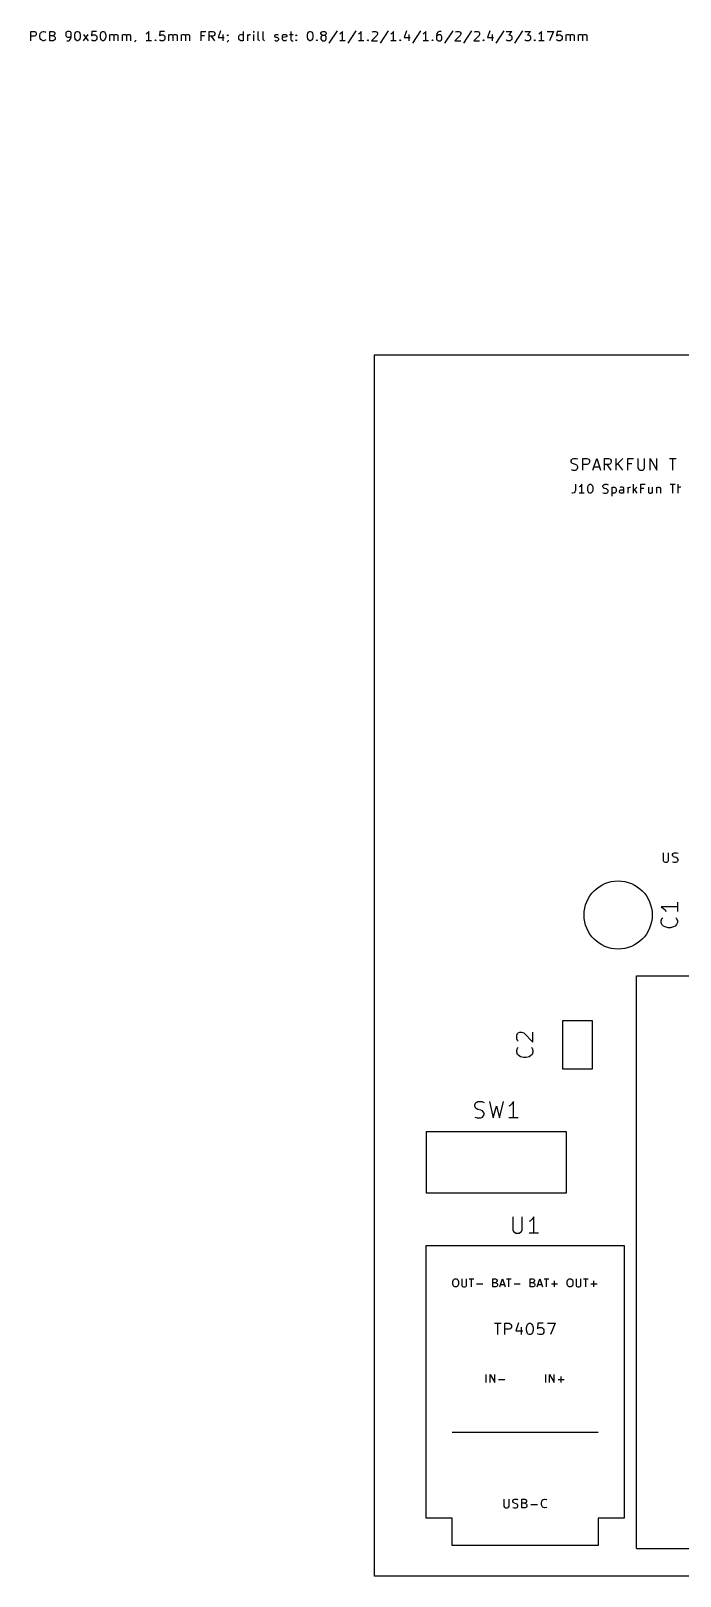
# Model space of a CAD drawing. Header units: millimetres. Extents: x 4 to 198, y -123 to 71.
# Drawn here: x 40.8 to 80.8, y -122.8 to -27.5 of the extents above; entities that cross this region are included whole.
import ezdxf

# ---------------------------------------------------------------- set-up
doc = ezdxf.new("R2010")
doc.units = ezdxf.units.MM
doc.layers.add('EDGE_CUTS', color=7, linetype='CONTINUOUS')
doc.layers.add('F_SILKSCREEN', color=7, linetype='CONTINUOUS')

msp = doc.modelspace()

# ---------------------------------------------------------------- linework, layer by layer
at = {"layer": 'EDGE_CUTS', "linetype": 'CONTINUOUS'}
for p, q in [((61.993244, -47.481603), (198.25, -47.481603)), ((61.993244, -122.75), (61.993244, -47.481603)), ((198.25, -122.75), (61.993244, -122.75))]:
    msp.add_line(p, q, dxfattribs=at)
at = {"layer": 'F_SILKSCREEN', "linetype": 'CONTINUOUS'}
for p, q in [((40.817042, -28.112079), (40.817042, -27.532079)), ((40.817042, -27.532079), (41.037994, -27.532079)), ((41.037994, -27.532079), (41.093232, -27.559698)), ((41.093232, -27.559698), (41.120851, -27.587317)), ((41.120851, -27.587317), (41.14847, -27.642555)), ((41.397042, -27.670174), (41.424661, -27.614936)), ((41.424661, -27.614936), (41.479899, -27.559698)), ((41.479899, -27.559698), (41.562756, -27.532079)), ((41.562756, -27.532079), (41.617994, -27.532079)), ((41.617994, -27.532079), (41.700851, -27.559698)), ((41.700851, -27.559698), (41.72847, -27.587317)), ((41.977042, -28.112079), (41.977042, -27.532079)), ((41.977042, -27.532079), (42.170375, -27.532079)), ((42.170375, -27.532079), (42.225613, -27.559698)), ((42.225613, -27.559698), (42.253232, -27.587317)), ((42.253232, -27.587317), (42.280851, -27.642555)), ((42.998947, -27.587317), (42.971328, -27.642555)), ((43.026566, -27.559698), (42.998947, -27.587317)), ((43.081804, -27.532079), (43.026566, -27.559698)), ((43.19228, -27.532079), (43.081804, -27.532079)), ((43.247518, -27.559698), (43.19228, -27.532079)), ((43.275137, -27.587317), (43.247518, -27.559698)), ((43.302756, -27.642555), (43.275137, -27.587317)), ((43.551328, -27.642555), (43.578947, -27.587317)), ((43.578947, -27.587317), (43.606566, -27.559698)), ((43.606566, -27.559698), (43.661804, -27.532079)), ((43.661804, -27.532079), (43.717042, -27.532079)), ((43.717042, -27.532079), (43.77228, -27.559698)), ((43.77228, -27.559698), (43.799899, -27.587317)), ((43.799899, -27.587317), (43.827518, -27.642555)), ((44.573233, -27.532079), (44.545614, -27.808269)), ((44.849423, -27.532079), (44.573233, -27.532079)), ((45.125614, -27.642555), (45.153233, -27.587317)), ((45.153233, -27.587317), (45.180852, -27.559698)), ((45.180852, -27.559698), (45.23609, -27.532079)), ((45.23609, -27.532079), (45.291328, -27.532079)), ((45.291328, -27.532079), (45.346566, -27.559698)), ((45.346566, -27.559698), (45.374185, -27.587317)), ((45.374185, -27.587317), (45.401804, -27.642555)), ((48.025613, -27.614936), (47.970375, -27.670174)), ((48.080851, -27.532079), (48.025613, -27.614936)), ((48.080851, -28.112079), (48.080851, -27.532079)), ((48.771327, -27.532079), (48.743708, -27.808269)), ((49.047517, -27.532079), (48.771327, -27.532079)), ((51.312279, -28.112079), (51.312279, -27.532079)), ((51.312279, -27.532079), (51.588469, -27.532079)), ((51.809422, -28.112079), (51.809422, -27.532079)), ((51.809422, -27.532079), (52.030374, -27.532079)), ((52.030374, -27.532079), (52.085612, -27.559698)), ((52.085612, -27.559698), (52.113231, -27.587317)), ((52.113231, -27.587317), (52.14085, -27.642555)), ((52.499898, -27.50446), (52.361803, -27.918745)), ((53.908469, -28.112079), (53.908469, -27.532079)), ((54.543708, -27.532079), (54.516089, -27.559698)), ((54.516089, -27.559698), (54.543708, -27.587317)), ((54.571327, -27.559698), (54.543708, -27.532079)), ((54.543708, -27.532079), (54.543708, -27.587317)), ((54.543708, -27.587317), (54.571327, -27.559698)), ((54.819898, -28.029221), (54.819898, -27.532079)), ((55.123708, -28.029221), (55.123708, -27.532079)), ((56.83609, -27.532079), (56.83609, -28.029221)), ((57.885614, -27.642555), (57.913233, -27.587317)), ((57.913233, -27.587317), (57.940852, -27.559698)), ((57.940852, -27.559698), (57.99609, -27.532079)), ((57.99609, -27.532079), (58.051328, -27.532079)), ((58.051328, -27.532079), (58.106566, -27.559698)), ((58.106566, -27.559698), (58.134185, -27.587317)), ((58.134185, -27.587317), (58.161804, -27.642555)), ((58.686566, -27.642555), (58.714185, -27.587317)), ((58.714185, -27.587317), (58.741804, -27.559698)), ((58.741804, -27.559698), (58.797042, -27.532079)), ((58.797042, -27.532079), (58.907518, -27.532079)), ((58.907518, -27.532079), (58.962756, -27.559698)), ((58.962756, -27.559698), (58.990375, -27.587317)), ((58.990375, -27.587317), (59.017994, -27.642555)), ((59.680851, -27.50446), (59.183709, -28.250174)), ((59.957042, -27.614936), (59.901804, -27.670174)), ((60.01228, -27.532079), (59.957042, -27.614936)), ((60.01228, -28.112079), (60.01228, -27.532079)), ((60.840851, -27.50446), (60.343709, -28.250174)), ((61.117042, -27.614936), (61.061804, -27.670174)), ((61.17228, -27.532079), (61.117042, -27.614936)), ((61.17228, -28.112079), (61.17228, -27.532079)), ((61.835137, -27.587317), (61.862756, -27.559698)), ((61.862756, -27.559698), (61.917994, -27.532079)), ((61.917994, -27.532079), (62.056089, -27.532079)), ((62.056089, -27.532079), (62.111327, -27.559698)), ((62.111327, -27.559698), (62.138946, -27.587317)), ((62.138946, -27.587317), (62.166565, -27.642555)), ((62.829422, -27.50446), (62.33228, -28.250174)), ((63.105613, -27.614936), (63.050375, -27.670174)), ((63.160851, -27.532079), (63.105613, -27.614936)), ((63.160851, -28.112079), (63.160851, -27.532079)), ((63.961803, -27.50446), (63.823708, -27.918745)), ((64.817993, -27.50446), (64.320851, -28.250174)), ((65.094184, -27.614936), (65.038946, -27.670174)), ((65.149422, -27.532079), (65.094184, -27.614936)), ((65.149422, -28.112079), (65.149422, -27.532079)), ((65.895136, -27.587317), (65.839898, -27.670174)), ((65.922755, -27.559698), (65.895136, -27.587317)), ((65.977993, -27.532079), (65.922755, -27.559698)), ((66.088469, -27.532079), (65.977993, -27.532079)), ((66.806564, -27.50446), (66.309422, -28.250174)), ((66.972279, -27.587317), (66.999898, -27.559698)), ((66.999898, -27.559698), (67.055136, -27.532079)), ((67.055136, -27.532079), (67.193231, -27.532079)), ((67.193231, -27.532079), (67.248469, -27.559698)), ((67.248469, -27.559698), (67.276088, -27.587317)), ((67.276088, -27.587317), (67.303707, -27.642555)), ((67.966564, -27.50446), (67.469422, -28.250174)), ((68.132279, -27.587317), (68.159898, -27.559698)), ((68.159898, -27.559698), (68.215136, -27.532079)), ((68.215136, -27.532079), (68.353231, -27.532079)), ((68.353231, -27.532079), (68.408469, -27.559698)), ((68.408469, -27.559698), (68.436088, -27.587317)), ((68.436088, -27.587317), (68.463707, -27.642555)), ((69.098945, -27.50446), (68.96085, -27.918745)), ((69.955135, -27.50446), (69.457993, -28.250174)), ((70.093231, -27.532079), (70.452278, -27.532079)), ((70.452278, -27.532079), (70.258945, -27.753031)), ((71.115135, -27.50446), (70.617993, -28.250174)), ((71.253231, -27.532079), (71.612278, -27.532079)), ((71.612278, -27.532079), (71.418945, -27.753031)), ((72.219897, -27.614936), (72.164659, -27.670174)), ((72.275135, -27.532079), (72.219897, -27.614936)), ((72.275135, -28.112079), (72.275135, -27.532079)), ((72.634183, -27.532079), (73.020849, -27.532079)), ((73.020849, -27.532079), (72.772278, -28.112079)), ((73.241802, -27.532079), (73.214183, -27.808269)), ((73.517992, -27.532079), (73.241802, -27.532079)), ((41.037994, -27.835888), (40.817042, -27.835888)), ((41.093232, -27.808269), (41.037994, -27.835888)), ((41.120851, -27.78065), (41.093232, -27.808269)), ((41.14847, -27.725412), (41.120851, -27.78065)), ((41.14847, -27.642555), (41.14847, -27.725412)), ((41.369423, -27.78065), (41.397042, -27.670174)), ((41.369423, -27.863507), (41.369423, -27.78065)), ((41.397042, -27.973983), (41.369423, -27.863507)), ((41.424661, -28.029221), (41.397042, -27.973983)), ((41.479899, -28.08446), (41.424661, -28.029221)), ((41.562756, -28.112079), (41.479899, -28.08446)), ((41.617994, -28.112079), (41.562756, -28.112079)), ((41.700851, -28.08446), (41.617994, -28.112079)), ((41.72847, -28.05684), (41.700851, -28.08446)), ((42.170375, -27.808269), (41.977042, -27.808269)), ((42.197994, -28.112079), (41.977042, -28.112079)), ((42.225613, -27.78065), (42.170375, -27.808269)), ((42.170375, -27.808269), (42.253232, -27.835888)), ((42.253232, -28.08446), (42.197994, -28.112079)), ((42.253232, -27.753031), (42.225613, -27.78065)), ((42.280851, -27.697793), (42.253232, -27.753031)), ((42.253232, -27.835888), (42.280851, -27.863507)), ((42.280851, -28.05684), (42.253232, -28.08446)), ((42.280851, -27.642555), (42.280851, -27.697793)), ((42.280851, -27.863507), (42.30847, -27.918745)), ((42.30847, -28.001602), (42.280851, -28.05684)), ((42.30847, -27.918745), (42.30847, -28.001602)), ((42.971328, -27.642555), (42.971328, -27.78065)), ((42.971328, -27.78065), (42.998947, -27.835888)), ((42.998947, -27.835888), (43.026566, -27.863507)), ((43.026566, -27.863507), (43.081804, -27.891126)), ((43.026566, -28.112079), (43.137042, -28.112079)), ((43.081804, -27.891126), (43.19228, -27.891126)), ((43.137042, -28.112079), (43.19228, -28.08446)), ((43.19228, -27.891126), (43.247518, -27.863507)), ((43.19228, -28.08446), (43.219899, -28.05684)), ((43.219899, -28.05684), (43.275137, -27.973983)), ((43.247518, -27.863507), (43.275137, -27.835888)), ((43.275137, -27.835888), (43.302756, -27.78065)), ((43.275137, -27.973983), (43.302756, -27.863507)), ((43.302756, -27.863507), (43.302756, -27.642555)), ((43.523709, -27.753031), (43.551328, -27.642555)), ((43.523709, -27.891126), (43.523709, -27.753031)), ((43.551328, -28.001602), (43.523709, -27.891126)), ((43.578947, -28.05684), (43.551328, -28.001602)), ((43.606566, -28.08446), (43.578947, -28.05684)), ((43.661804, -28.112079), (43.606566, -28.08446)), ((43.717042, -28.112079), (43.661804, -28.112079)), ((43.77228, -28.08446), (43.717042, -28.112079)), ((43.799899, -28.05684), (43.77228, -28.08446)), ((43.827518, -28.001602), (43.799899, -28.05684)), ((43.827518, -27.642555), (43.855137, -27.753031)), ((43.855137, -27.891126), (43.827518, -28.001602)), ((43.855137, -27.753031), (43.855137, -27.891126)), ((44.048471, -28.112079), (44.35228, -27.725412)), ((44.048471, -27.725412), (44.35228, -28.112079)), ((44.545614, -27.808269), (44.573233, -27.78065)), ((44.573233, -28.08446), (44.545614, -28.05684)), ((44.573233, -27.78065), (44.628471, -27.753031)), ((44.628471, -28.112079), (44.573233, -28.08446)), ((44.628471, -27.753031), (44.766566, -27.753031)), ((44.766566, -28.112079), (44.628471, -28.112079)), ((44.766566, -27.753031), (44.821804, -27.78065)), ((44.821804, -28.08446), (44.766566, -28.112079)), ((44.821804, -27.78065), (44.849423, -27.808269)), ((44.849423, -28.05684), (44.821804, -28.08446)), ((44.849423, -27.808269), (44.877042, -27.863507)), ((44.877042, -28.001602), (44.849423, -28.05684)), ((44.877042, -27.863507), (44.877042, -28.001602)), ((45.097995, -27.753031), (45.125614, -27.642555)), ((45.097995, -27.891126), (45.097995, -27.753031)), ((45.125614, -28.001602), (45.097995, -27.891126)), ((45.153233, -28.05684), (45.125614, -28.001602)), ((45.180852, -28.08446), (45.153233, -28.05684)), ((45.23609, -28.112079), (45.180852, -28.08446)), ((45.291328, -28.112079), (45.23609, -28.112079)), ((45.346566, -28.08446), (45.291328, -28.112079)), ((45.374185, -28.05684), (45.346566, -28.08446)), ((45.401804, -28.001602), (45.374185, -28.05684)), ((45.401804, -27.642555), (45.429423, -27.753031)), ((45.429423, -27.891126), (45.401804, -28.001602)), ((45.429423, -27.753031), (45.429423, -27.891126)), ((45.677995, -28.112079), (45.677995, -27.725412)), ((45.677995, -27.78065), (45.705614, -27.753031)), ((45.705614, -27.753031), (45.760852, -27.725412)), ((45.760852, -27.725412), (45.843709, -27.725412)), ((45.843709, -27.725412), (45.898947, -27.753031)), ((45.898947, -27.753031), (45.926566, -27.808269)), ((45.926566, -27.808269), (45.954185, -27.753031)), ((45.926566, -27.808269), (45.926566, -28.112079)), ((45.954185, -27.753031), (46.009423, -27.725412)), ((46.009423, -27.725412), (46.09228, -27.725412)), ((46.09228, -27.725412), (46.147519, -27.753031)), ((46.147519, -27.753031), (46.175138, -27.808269)), ((46.175138, -27.808269), (46.175138, -28.112079)), ((46.451328, -28.112079), (46.451328, -27.725412)), ((46.451328, -27.78065), (46.478947, -27.753031)), ((46.478947, -27.753031), (46.534185, -27.725412)), ((46.534185, -27.725412), (46.617042, -27.725412)), ((46.617042, -27.725412), (46.67228, -27.753031)), ((46.67228, -27.753031), (46.699899, -27.808269)), ((46.699899, -27.808269), (46.727518, -27.753031)), ((46.699899, -27.808269), (46.699899, -28.112079)), ((46.727518, -27.753031), (46.782756, -27.725412)), ((46.782756, -27.725412), (46.865613, -27.725412)), ((46.865613, -27.725412), (46.920852, -27.753031)), ((46.920852, -27.753031), (46.948471, -27.808269)), ((46.948471, -27.808269), (46.948471, -28.112079)), ((47.224661, -28.167317), (47.197042, -28.194936)), ((47.25228, -28.112079), (47.224661, -28.167317)), ((47.25228, -28.08446), (47.25228, -28.112079)), ((47.970375, -27.670174), (47.915137, -27.697793)), ((48.246565, -28.112079), (47.915137, -28.112079)), ((48.467518, -28.08446), (48.495137, -28.05684)), ((48.495137, -28.112079), (48.467518, -28.08446)), ((48.495137, -28.05684), (48.522756, -28.08446)), ((48.495137, -28.05684), (48.495137, -28.112079)), ((48.522756, -28.08446), (48.495137, -28.112079)), ((48.743708, -27.808269), (48.771327, -27.78065)), ((48.771327, -28.08446), (48.743708, -28.05684)), ((48.771327, -27.78065), (48.826565, -27.753031)), ((48.826565, -28.112079), (48.771327, -28.08446)), ((48.826565, -27.753031), (48.96466, -27.753031)), ((48.96466, -28.112079), (48.826565, -28.112079)), ((48.96466, -27.753031), (49.019898, -27.78065)), ((49.019898, -28.08446), (48.96466, -28.112079)), ((49.019898, -27.78065), (49.047517, -27.808269)), ((49.047517, -28.05684), (49.019898, -28.08446)), ((49.047517, -27.808269), (49.075136, -27.863507)), ((49.075136, -28.001602), (49.047517, -28.05684)), ((49.075136, -27.863507), (49.075136, -28.001602)), ((49.323708, -28.112079), (49.323708, -27.725412)), ((49.323708, -27.78065), (49.351327, -27.753031)), ((49.351327, -27.753031), (49.406565, -27.725412)), ((49.406565, -27.725412), (49.489422, -27.725412)), ((49.489422, -27.725412), (49.54466, -27.753031)), ((49.54466, -27.753031), (49.572279, -27.808269)), ((49.572279, -27.808269), (49.599898, -27.753031)), ((49.572279, -27.808269), (49.572279, -28.112079)), ((49.599898, -27.753031), (49.655136, -27.725412)), ((49.655136, -27.725412), (49.737993, -27.725412)), ((49.737993, -27.725412), (49.793232, -27.753031)), ((49.793232, -27.753031), (49.820851, -27.808269)), ((49.820851, -27.808269), (49.820851, -28.112079)), ((50.097041, -28.112079), (50.097041, -27.725412)), ((50.097041, -27.78065), (50.12466, -27.753031)), ((50.12466, -27.753031), (50.179898, -27.725412)), ((50.179898, -27.725412), (50.262755, -27.725412)), ((50.262755, -27.725412), (50.317993, -27.753031)), ((50.317993, -27.753031), (50.345612, -27.808269)), ((50.345612, -27.808269), (50.373231, -27.753031)), ((50.345612, -27.808269), (50.345612, -28.112079)), ((50.373231, -27.753031), (50.428469, -27.725412)), ((50.428469, -27.725412), (50.511326, -27.725412)), ((50.511326, -27.725412), (50.566565, -27.753031)), ((50.566565, -27.753031), (50.594184, -27.808269)), ((50.594184, -27.808269), (50.594184, -28.112079)), ((51.505612, -27.808269), (51.312279, -27.808269)), ((52.030374, -27.835888), (51.809422, -27.835888)), ((52.14085, -28.112079), (51.947517, -27.835888)), ((52.085612, -27.808269), (52.030374, -27.835888)), ((52.113231, -27.78065), (52.085612, -27.808269)), ((52.14085, -27.725412), (52.113231, -27.78065)), ((52.14085, -27.642555), (52.14085, -27.725412)), ((52.361803, -27.918745), (52.72085, -27.918745)), ((52.637993, -27.725412), (52.637993, -28.112079)), ((52.914184, -27.78065), (52.941803, -27.753031)), ((52.941803, -27.808269), (52.914184, -27.78065)), ((52.941803, -28.167317), (52.914184, -28.194936)), ((52.941803, -27.753031), (52.969422, -27.78065)), ((52.941803, -27.753031), (52.941803, -27.808269)), ((52.969422, -27.78065), (52.941803, -27.808269)), ((52.969422, -28.112079), (52.941803, -28.167317)), ((52.969422, -28.08446), (52.969422, -28.112079)), ((53.632279, -27.835888), (53.659898, -27.78065)), ((53.632279, -28.001602), (53.632279, -27.835888)), ((53.659898, -28.05684), (53.632279, -28.001602)), ((53.659898, -27.78065), (53.687517, -27.753031)), ((53.687517, -28.08446), (53.659898, -28.05684)), ((53.687517, -27.753031), (53.742755, -27.725412)), ((53.742755, -28.112079), (53.687517, -28.08446)), ((53.742755, -27.725412), (53.853231, -27.725412)), ((53.853231, -28.112079), (53.742755, -28.112079)), ((53.853231, -27.725412), (53.908469, -27.753031)), ((53.908469, -28.08446), (53.853231, -28.112079)), ((54.18466, -28.112079), (54.18466, -27.725412)), ((54.18466, -27.835888), (54.212279, -27.78065)), ((54.212279, -27.78065), (54.239898, -27.753031)), ((54.239898, -27.753031), (54.295136, -27.725412)), ((54.295136, -27.725412), (54.350374, -27.725412)), ((54.543708, -28.112079), (54.543708, -27.725412)), ((54.847517, -28.08446), (54.819898, -28.029221)), ((54.902755, -28.112079), (54.847517, -28.08446)), ((55.151327, -28.08446), (55.123708, -28.029221)), ((55.206565, -28.112079), (55.151327, -28.08446)), ((55.841804, -27.808269), (55.869423, -27.753031)), ((55.841804, -27.835888), (55.841804, -27.808269)), ((55.869423, -27.891126), (55.841804, -27.835888)), ((55.841804, -28.08446), (55.897042, -28.112079)), ((55.869423, -27.753031), (55.924661, -27.725412)), ((55.924661, -27.918745), (55.869423, -27.891126)), ((55.897042, -28.112079), (56.007518, -28.112079)), ((55.924661, -27.725412), (56.007518, -27.725412)), ((56.007518, -27.918745), (55.924661, -27.918745)), ((56.007518, -27.725412), (56.062756, -27.753031)), ((56.062756, -27.946364), (56.007518, -27.918745)), ((56.007518, -28.112079), (56.062756, -28.08446)), ((56.090375, -28.001602), (56.062756, -27.946364)), ((56.062756, -28.08446), (56.090375, -28.029221)), ((56.090375, -28.029221), (56.090375, -28.001602)), ((56.311328, -27.808269), (56.338947, -27.753031)), ((56.311328, -28.029221), (56.311328, -27.808269)), ((56.587518, -27.863507), (56.311328, -27.918745)), ((56.338947, -28.08446), (56.311328, -28.029221)), ((56.338947, -27.753031), (56.394185, -27.725412)), ((56.394185, -28.112079), (56.338947, -28.08446)), ((56.394185, -27.725412), (56.504661, -27.725412)), ((56.504661, -28.112079), (56.394185, -28.112079)), ((56.504661, -27.725412), (56.559899, -27.753031)), ((56.559899, -28.08446), (56.504661, -28.112079)), ((56.559899, -27.753031), (56.587518, -27.808269)), ((56.587518, -27.808269), (56.587518, -27.863507)), ((56.753233, -27.725412), (56.974185, -27.725412)), ((56.83609, -28.029221), (56.863709, -28.08446)), ((56.863709, -28.08446), (56.918947, -28.112079)), ((56.918947, -28.112079), (56.974185, -28.112079)), ((57.1399, -27.78065), (57.167519, -27.753031)), ((57.167519, -27.808269), (57.1399, -27.78065)), ((57.1399, -28.08446), (57.167519, -28.05684)), ((57.167519, -28.112079), (57.1399, -28.08446)), ((57.167519, -27.753031), (57.195138, -27.78065)), ((57.167519, -27.753031), (57.167519, -27.808269)), ((57.195138, -27.78065), (57.167519, -27.808269)), ((57.167519, -28.05684), (57.195138, -28.08446)), ((57.167519, -28.05684), (57.167519, -28.112079)), ((57.195138, -28.08446), (57.167519, -28.112079)), ((57.857995, -27.753031), (57.885614, -27.642555)), ((57.857995, -27.891126), (57.857995, -27.753031)), ((57.885614, -28.001602), (57.857995, -27.891126)), ((57.913233, -28.05684), (57.885614, -28.001602)), ((57.940852, -28.08446), (57.913233, -28.05684)), ((57.99609, -28.112079), (57.940852, -28.08446)), ((58.051328, -28.112079), (57.99609, -28.112079)), ((58.106566, -28.08446), (58.051328, -28.112079)), ((58.134185, -28.05684), (58.106566, -28.08446)), ((58.161804, -28.001602), (58.134185, -28.05684)), ((58.161804, -27.642555), (58.189423, -27.753031)), ((58.189423, -27.891126), (58.161804, -28.001602)), ((58.189423, -27.753031), (58.189423, -27.891126)), ((58.410376, -28.08446), (58.437995, -28.05684)), ((58.437995, -28.112079), (58.410376, -28.08446)), ((58.437995, -28.05684), (58.465614, -28.08446)), ((58.437995, -28.05684), (58.437995, -28.112079)), ((58.465614, -28.08446), (58.437995, -28.112079)), ((58.686566, -27.670174), (58.686566, -27.642555)), ((58.714185, -27.725412), (58.686566, -27.670174)), ((58.714185, -27.835888), (58.686566, -27.891126)), ((58.686566, -27.891126), (58.686566, -28.001602)), ((58.686566, -28.001602), (58.714185, -28.05684)), ((58.741804, -27.753031), (58.714185, -27.725412)), ((58.741804, -27.808269), (58.714185, -27.835888)), ((58.714185, -28.05684), (58.741804, -28.08446)), ((58.797042, -27.78065), (58.741804, -27.753031)), ((58.797042, -27.78065), (58.741804, -27.808269)), ((58.741804, -28.08446), (58.797042, -28.112079)), ((58.907518, -27.78065), (58.797042, -27.78065)), ((58.797042, -28.112079), (58.907518, -28.112079)), ((58.962756, -27.753031), (58.907518, -27.78065)), ((58.962756, -27.808269), (58.907518, -27.78065)), ((58.907518, -28.112079), (58.962756, -28.08446)), ((58.990375, -27.725412), (58.962756, -27.753031)), ((58.990375, -27.835888), (58.962756, -27.808269)), ((58.962756, -28.08446), (58.990375, -28.05684)), ((59.017994, -27.670174), (58.990375, -27.725412)), ((59.017994, -27.891126), (58.990375, -27.835888)), ((58.990375, -28.05684), (59.017994, -28.001602)), ((59.017994, -27.642555), (59.017994, -27.670174)), ((59.017994, -28.001602), (59.017994, -27.891126)), ((59.901804, -27.670174), (59.846566, -27.697793)), ((60.177994, -28.112079), (59.846566, -28.112079)), ((61.061804, -27.670174), (61.006566, -27.697793)), ((61.337994, -28.112079), (61.006566, -28.112079)), ((61.558947, -28.08446), (61.586566, -28.05684)), ((61.586566, -28.112079), (61.558947, -28.08446)), ((61.586566, -28.05684), (61.614185, -28.08446)), ((61.586566, -28.05684), (61.586566, -28.112079)), ((61.614185, -28.08446), (61.586566, -28.112079)), ((62.138946, -27.78065), (61.807518, -28.112079)), ((61.807518, -28.112079), (62.166565, -28.112079)), ((62.166565, -27.697793), (62.138946, -27.78065)), ((62.166565, -27.642555), (62.166565, -27.697793)), ((63.050375, -27.670174), (62.995137, -27.697793)), ((63.326565, -28.112079), (62.995137, -28.112079)), ((63.547518, -28.08446), (63.575137, -28.05684)), ((63.575137, -28.112079), (63.547518, -28.08446)), ((63.575137, -28.05684), (63.602756, -28.08446)), ((63.575137, -28.05684), (63.575137, -28.112079)), ((63.602756, -28.08446), (63.575137, -28.112079)), ((63.823708, -27.918745), (64.182755, -27.918745)), ((64.099898, -27.725412), (64.099898, -28.112079)), ((65.038946, -27.670174), (64.983708, -27.697793)), ((65.315136, -28.112079), (64.983708, -28.112079)), ((65.536089, -28.08446), (65.563708, -28.05684)), ((65.563708, -28.112079), (65.536089, -28.08446)), ((65.563708, -28.05684), (65.591327, -28.08446)), ((65.563708, -28.05684), (65.563708, -28.112079)), ((65.591327, -28.08446), (65.563708, -28.112079)), ((65.839898, -27.670174), (65.812279, -27.78065)), ((65.812279, -27.78065), (65.812279, -28.001602)), ((65.839898, -27.808269), (65.812279, -27.863507)), ((65.812279, -28.001602), (65.839898, -28.05684)), ((65.867517, -27.78065), (65.839898, -27.808269)), ((65.839898, -28.05684), (65.867517, -28.08446)), ((65.922755, -27.753031), (65.867517, -27.78065)), ((65.867517, -28.08446), (65.922755, -28.112079)), ((66.033231, -27.753031), (65.922755, -27.753031)), ((65.922755, -28.112079), (66.033231, -28.112079)), ((66.088469, -27.78065), (66.033231, -27.753031)), ((66.033231, -28.112079), (66.088469, -28.08446)), ((66.116088, -27.808269), (66.088469, -27.78065)), ((66.088469, -28.08446), (66.116088, -28.05684)), ((66.143707, -27.863507), (66.116088, -27.808269)), ((66.116088, -28.05684), (66.143707, -28.001602)), ((66.143707, -28.001602), (66.143707, -27.863507)), ((67.276088, -27.78065), (66.94466, -28.112079)), ((66.94466, -28.112079), (67.303707, -28.112079)), ((67.303707, -27.697793), (67.276088, -27.78065)), ((67.303707, -27.642555), (67.303707, -27.697793)), ((68.436088, -27.78065), (68.10466, -28.112079)), ((68.10466, -28.112079), (68.463707, -28.112079)), ((68.463707, -27.697793), (68.436088, -27.78065)), ((68.463707, -27.642555), (68.463707, -27.697793)), ((68.68466, -28.08446), (68.712279, -28.05684)), ((68.712279, -28.112079), (68.68466, -28.08446)), ((68.712279, -28.05684), (68.739898, -28.08446)), ((68.712279, -28.05684), (68.712279, -28.112079)), ((68.739898, -28.08446), (68.712279, -28.112079)), ((68.96085, -27.918745), (69.319897, -27.918745)), ((69.23704, -27.725412), (69.23704, -28.112079)), ((70.12085, -28.08446), (70.093231, -28.05684)), ((70.176088, -28.112079), (70.12085, -28.08446)), ((70.341802, -28.112079), (70.176088, -28.112079)), ((70.258945, -27.753031), (70.341802, -27.753031)), ((70.341802, -27.753031), (70.39704, -27.78065)), ((70.39704, -28.08446), (70.341802, -28.112079)), ((70.39704, -27.78065), (70.424659, -27.808269)), ((70.424659, -28.05684), (70.39704, -28.08446)), ((70.424659, -27.808269), (70.452278, -27.863507)), ((70.452278, -28.001602), (70.424659, -28.05684)), ((70.452278, -27.863507), (70.452278, -28.001602)), ((71.28085, -28.08446), (71.253231, -28.05684)), ((71.336088, -28.112079), (71.28085, -28.08446)), ((71.501802, -28.112079), (71.336088, -28.112079)), ((71.418945, -27.753031), (71.501802, -27.753031)), ((71.501802, -27.753031), (71.55704, -27.78065)), ((71.55704, -28.08446), (71.501802, -28.112079)), ((71.55704, -27.78065), (71.584659, -27.808269)), ((71.584659, -28.05684), (71.55704, -28.08446)), ((71.584659, -27.808269), (71.612278, -27.863507)), ((71.612278, -28.001602), (71.584659, -28.05684)), ((71.612278, -27.863507), (71.612278, -28.001602)), ((71.833231, -28.08446), (71.86085, -28.05684)), ((71.86085, -28.112079), (71.833231, -28.08446)), ((71.86085, -28.05684), (71.888469, -28.08446)), ((71.86085, -28.05684), (71.86085, -28.112079)), ((71.888469, -28.08446), (71.86085, -28.112079)), ((72.164659, -27.670174), (72.109421, -27.697793)), ((72.440849, -28.112079), (72.109421, -28.112079)), ((73.214183, -27.808269), (73.241802, -27.78065)), ((73.241802, -28.08446), (73.214183, -28.05684)), ((73.241802, -27.78065), (73.29704, -27.753031)), ((73.29704, -28.112079), (73.241802, -28.08446)), ((73.29704, -27.753031), (73.435135, -27.753031)), ((73.435135, -28.112079), (73.29704, -28.112079)), ((73.435135, -27.753031), (73.490373, -27.78065)), ((73.490373, -28.08446), (73.435135, -28.112079)), ((73.490373, -27.78065), (73.517992, -27.808269)), ((73.517992, -28.05684), (73.490373, -28.08446)), ((73.517992, -27.808269), (73.545611, -27.863507)), ((73.545611, -28.001602), (73.517992, -28.05684)), ((73.545611, -27.863507), (73.545611, -28.001602)), ((73.794183, -28.112079), (73.794183, -27.725412)), ((73.794183, -27.78065), (73.821802, -27.753031)), ((73.821802, -27.753031), (73.87704, -27.725412)), ((73.87704, -27.725412), (73.959897, -27.725412)), ((73.959897, -27.725412), (74.015135, -27.753031)), ((74.015135, -27.753031), (74.042754, -27.808269)), ((74.042754, -27.808269), (74.070373, -27.753031)), ((74.042754, -27.808269), (74.042754, -28.112079)), ((74.070373, -27.753031), (74.125611, -27.725412)), ((74.125611, -27.725412), (74.208468, -27.725412)), ((74.208468, -27.725412), (74.263707, -27.753031)), ((74.263707, -27.753031), (74.291326, -27.808269)), ((74.291326, -27.808269), (74.291326, -28.112079)), ((74.567516, -28.112079), (74.567516, -27.725412)), ((74.567516, -27.78065), (74.595135, -27.753031)), ((74.595135, -27.753031), (74.650373, -27.725412)), ((74.650373, -27.725412), (74.73323, -27.725412)), ((74.73323, -27.725412), (74.788468, -27.753031)), ((74.788468, -27.753031), (74.816087, -27.808269)), ((74.816087, -27.808269), (74.843706, -27.753031)), ((74.816087, -27.808269), (74.816087, -28.112079)), ((74.843706, -27.753031), (74.898944, -27.725412)), ((74.898944, -27.725412), (74.981801, -27.725412)), ((74.981801, -27.725412), (75.03704, -27.753031)), ((75.03704, -27.753031), (75.064659, -27.808269)), ((75.064659, -27.808269), (75.064659, -28.112079)), ((74.107143, -53.993988), (74.141429, -53.925417)), ((74.107143, -54.06256), (74.107143, -53.993988)), ((74.141429, -54.131131), (74.107143, -54.06256)), ((74.141429, -53.925417), (74.175715, -53.891131)), ((74.175715, -54.165417), (74.141429, -54.131131)), ((74.175715, -53.891131), (74.244286, -53.856845)), ((74.244286, -54.199702), (74.175715, -54.165417)), ((74.244286, -53.856845), (74.415715, -53.856845)), ((74.381429, -54.233988), (74.244286, -54.199702)), ((74.450001, -54.268274), (74.381429, -54.233988)), ((74.415715, -53.856845), (74.518572, -53.891131)), ((74.484286, -54.30256), (74.450001, -54.268274)), ((74.827143, -54.576845), (74.827143, -53.856845)), ((74.827143, -53.856845), (75.101429, -53.856845)), ((75.101429, -54.233988), (74.827143, -54.233988)), ((75.101429, -53.856845), (75.17, -53.891131)), ((75.17, -54.199702), (75.101429, -54.233988)), ((75.17, -53.891131), (75.204286, -53.925417)), ((75.204286, -54.165417), (75.17, -54.199702)), ((75.204286, -53.925417), (75.238572, -53.993988)), ((75.238572, -54.096845), (75.204286, -54.165417)), ((75.238572, -53.993988), (75.238572, -54.096845)), ((75.444286, -54.576845), (75.684286, -53.856845)), ((75.684286, -53.856845), (75.924286, -54.576845)), ((76.164286, -54.576845), (76.164286, -53.856845)), ((76.164286, -53.856845), (76.438572, -53.856845)), ((76.438572, -54.233988), (76.164286, -54.233988)), ((76.575715, -54.576845), (76.335715, -54.233988)), ((76.438572, -53.856845), (76.507143, -53.891131)), ((76.507143, -54.199702), (76.438572, -54.233988)), ((76.507143, -53.891131), (76.541429, -53.925417)), ((76.541429, -54.165417), (76.507143, -54.199702)), ((76.541429, -53.925417), (76.575715, -53.993988)), ((76.575715, -54.096845), (76.541429, -54.165417)), ((76.575715, -53.993988), (76.575715, -54.096845)), ((76.884286, -54.576845), (76.884286, -53.856845)), ((77.295715, -53.856845), (76.884286, -54.268274)), ((77.295715, -54.576845), (76.987143, -54.165417)), ((77.604286, -54.576845), (77.604286, -53.856845)), ((77.604286, -53.856845), (77.947143, -53.856845)), ((77.844286, -54.199702), (77.604286, -54.199702)), ((78.221429, -53.856845), (78.221429, -54.439702)), ((78.632858, -54.439702), (78.632858, -53.856845)), ((78.975715, -54.576845), (78.975715, -53.856845)), ((78.975715, -53.856845), (79.387144, -54.576845)), ((79.387144, -54.576845), (79.387144, -53.856845)), ((80.175715, -53.856845), (80.587144, -53.856845)), ((80.381429, -54.576845), (80.381429, -53.856845)), ((74.107143, -54.54256), (74.210001, -54.576845)), ((74.210001, -54.576845), (74.381429, -54.576845)), ((74.381429, -54.576845), (74.450001, -54.54256)), ((74.450001, -54.54256), (74.484286, -54.508274)), ((74.518572, -54.371131), (74.484286, -54.30256)), ((74.484286, -54.508274), (74.518572, -54.439702)), ((74.518572, -54.439702), (74.518572, -54.371131)), ((75.512857, -54.371131), (75.855715, -54.371131)), ((78.221429, -54.439702), (78.255715, -54.508274)), ((78.255715, -54.508274), (78.290001, -54.54256)), ((78.290001, -54.54256), (78.358572, -54.576845)), ((78.358572, -54.576845), (78.495715, -54.576845)), ((78.495715, -54.576845), (78.564286, -54.54256)), ((78.564286, -54.54256), (78.598572, -54.508274)), ((78.598572, -54.508274), (78.632858, -54.439702)), ((74.209899, -55.9982), (74.157518, -55.9982)), ((74.28847, -55.97201), (74.209899, -55.9982)), ((74.340851, -55.919629), (74.28847, -55.97201)), ((74.367042, -55.841057), (74.340851, -55.919629)), ((74.367042, -55.4482), (74.367042, -55.841057)), ((74.655137, -55.579152), (74.602756, -55.605343)), ((74.917042, -55.9982), (74.602756, -55.9982)), ((74.707518, -55.526771), (74.655137, -55.579152)), ((74.759899, -55.4482), (74.707518, -55.526771)), ((74.759899, -55.9982), (74.759899, -55.4482)), ((75.126566, -55.657724), (75.152757, -55.552962)), ((75.126566, -55.788676), (75.126566, -55.657724)), ((75.152757, -55.893438), (75.126566, -55.788676)), ((75.152757, -55.552962), (75.178947, -55.500581)), ((75.178947, -55.945819), (75.152757, -55.893438)), ((75.178947, -55.500581), (75.205138, -55.47439)), ((75.205138, -55.97201), (75.178947, -55.945819)), ((75.205138, -55.47439), (75.257519, -55.4482)), ((75.257519, -55.9982), (75.205138, -55.97201)), ((75.257519, -55.4482), (75.3099, -55.4482)), ((75.3099, -55.9982), (75.257519, -55.9982)), ((75.3099, -55.4482), (75.362281, -55.47439)), ((75.362281, -55.97201), (75.3099, -55.9982)), ((75.362281, -55.47439), (75.388471, -55.500581)), ((75.388471, -55.945819), (75.362281, -55.97201)), ((75.388471, -55.500581), (75.414662, -55.552962)), ((75.414662, -55.893438), (75.388471, -55.945819)), ((75.414662, -55.552962), (75.440852, -55.657724)), ((75.440852, -55.788676), (75.414662, -55.893438)), ((75.440852, -55.657724), (75.440852, -55.788676)), ((76.069424, -55.552962), (76.095615, -55.500581)), ((76.069424, -55.605343), (76.069424, -55.552962)), ((76.095615, -55.657724), (76.069424, -55.605343)), ((76.069424, -55.97201), (76.147996, -55.9982)), ((76.095615, -55.500581), (76.121805, -55.47439)), ((76.121805, -55.683914), (76.095615, -55.657724)), ((76.121805, -55.47439), (76.174186, -55.4482)), ((76.174186, -55.710105), (76.121805, -55.683914)), ((76.147996, -55.9982), (76.278948, -55.9982)), ((76.174186, -55.4482), (76.305139, -55.4482)), ((76.278948, -55.736295), (76.174186, -55.710105)), ((76.331329, -55.762486), (76.278948, -55.736295)), ((76.278948, -55.9982), (76.331329, -55.97201)), ((76.305139, -55.4482), (76.38371, -55.47439)), ((76.35752, -55.788676), (76.331329, -55.762486)), ((76.331329, -55.97201), (76.35752, -55.945819)), ((76.38371, -55.841057), (76.35752, -55.788676)), ((76.35752, -55.945819), (76.38371, -55.893438)), ((76.38371, -55.893438), (76.38371, -55.841057)), ((76.619425, -55.631533), (76.619425, -56.181533)), ((76.619425, -55.657724), (76.671806, -55.631533)), ((76.671806, -55.9982), (76.619425, -55.97201)), ((76.671806, -55.631533), (76.776568, -55.631533)), ((76.776568, -55.9982), (76.671806, -55.9982)), ((76.776568, -55.631533), (76.828949, -55.657724)), ((76.828949, -55.97201), (76.776568, -55.9982)), ((76.828949, -55.657724), (76.855139, -55.683914)), ((76.855139, -55.945819), (76.828949, -55.97201)), ((76.855139, -55.683914), (76.88133, -55.736295)), ((76.88133, -55.893438), (76.855139, -55.945819)), ((76.88133, -55.736295), (76.88133, -55.893438)), ((77.090853, -55.867248), (77.117044, -55.814867)), ((77.090853, -55.919629), (77.090853, -55.867248)), ((77.117044, -55.97201), (77.090853, -55.919629)), ((77.169425, -55.631533), (77.117044, -55.657724)), ((77.117044, -55.814867), (77.169425, -55.788676)), ((77.169425, -55.9982), (77.117044, -55.97201)), ((77.274187, -55.631533), (77.169425, -55.631533)), ((77.169425, -55.788676), (77.300377, -55.788676)), ((77.300377, -55.9982), (77.169425, -55.9982)), ((77.326568, -55.657724), (77.274187, -55.631533)), ((77.300377, -55.788676), (77.352758, -55.762486)), ((77.352758, -55.97201), (77.300377, -55.9982)), ((77.352758, -55.710105), (77.326568, -55.657724)), ((77.352758, -55.9982), (77.352758, -55.710105)), ((77.614663, -55.9982), (77.614663, -55.631533)), ((77.614663, -55.736295), (77.640853, -55.683914)), ((77.640853, -55.683914), (77.667044, -55.657724)), ((77.667044, -55.657724), (77.719425, -55.631533)), ((77.719425, -55.631533), (77.771806, -55.631533)), ((77.955139, -55.9982), (77.955139, -55.4482)), ((78.164663, -55.631533), (77.955139, -55.841057)), ((78.00752, -55.788676), (78.164663, -55.9982)), ((78.400377, -55.9982), (78.400377, -55.4482)), ((78.400377, -55.4482), (78.662282, -55.4482)), ((78.58371, -55.710105), (78.400377, -55.710105)), ((78.871806, -55.631533), (78.871806, -55.919629)), ((78.871806, -55.919629), (78.897996, -55.97201)), ((78.897996, -55.97201), (78.950377, -55.9982)), ((78.950377, -55.9982), (79.028949, -55.9982)), ((79.028949, -55.9982), (79.08133, -55.97201)), ((79.08133, -55.97201), (79.10752, -55.945819)), ((79.10752, -55.631533), (79.10752, -55.9982)), ((79.369425, -55.631533), (79.369425, -55.9982)), ((79.369425, -55.683914), (79.395615, -55.657724)), ((79.395615, -55.657724), (79.447996, -55.631533)), ((79.447996, -55.631533), (79.526568, -55.631533)), ((79.526568, -55.631533), (79.578949, -55.657724)), ((79.578949, -55.657724), (79.605139, -55.710105)), ((79.605139, -55.710105), (79.605139, -55.9982)), ((80.20752, -55.4482), (80.521806, -55.4482)), ((80.364663, -55.9982), (80.364663, -55.4482)), ((80.70514, -55.9982), (80.70514, -55.4482)), ((80.73133, -55.657724), (80.70514, -55.683914)), ((80.783711, -55.631533), (80.73133, -55.657724)), ((80.862283, -55.631533), (80.783711, -55.631533)), ((79.779762, -78.162079), (79.779762, -78.631602)), ((79.779762, -78.631602), (79.807381, -78.68684)), ((79.807381, -78.68684), (79.835, -78.71446)), ((79.835, -78.71446), (79.890238, -78.742079)), ((79.890238, -78.742079), (80.000714, -78.742079)), ((80.000714, -78.742079), (80.055952, -78.71446)), ((80.055952, -78.71446), (80.083571, -78.68684)), ((80.083571, -78.68684), (80.11119, -78.631602)), ((80.11119, -78.631602), (80.11119, -78.162079)), ((80.359762, -78.272555), (80.387381, -78.217317)), ((80.359762, -78.327793), (80.359762, -78.272555)), ((80.387381, -78.383031), (80.359762, -78.327793)), ((80.359762, -78.71446), (80.442619, -78.742079)), ((80.387381, -78.217317), (80.415, -78.189698)), ((80.415, -78.41065), (80.387381, -78.383031)), ((80.415, -78.189698), (80.470238, -78.162079)), ((80.470238, -78.438269), (80.415, -78.41065)), ((80.442619, -78.742079), (80.580714, -78.742079)), ((80.470238, -78.162079), (80.608333, -78.162079)), ((80.580714, -78.465888), (80.470238, -78.438269)), ((80.635952, -78.493507), (80.580714, -78.465888)), ((80.580714, -78.742079), (80.635952, -78.71446)), ((80.608333, -78.162079), (80.69119, -78.189698)), ((80.663571, -78.521126), (80.635952, -78.493507)), ((80.635952, -78.71446), (80.663571, -78.68684)), ((80.69119, -78.576364), (80.663571, -78.521126)), ((80.663571, -78.68684), (80.69119, -78.631602)), ((80.69119, -78.631602), (80.69119, -78.576364)), ((80.654819, -81.499999), (79.654819, -81.499999)), ((79.654819, -81.499999), (79.797676, -81.595237)), ((79.797676, -81.595237), (79.892914, -81.690475)), ((79.892914, -81.690475), (79.940533, -81.785713)), ((80.654819, -81.214285), (80.654819, -81.785713)), ((79.654819, -82.357142), (79.702438, -82.214285)), ((79.654819, -82.45238), (79.654819, -82.357142)), ((79.702438, -82.595237), (79.654819, -82.45238)), ((79.702438, -82.214285), (79.750057, -82.166666)), ((79.797676, -82.690475), (79.702438, -82.595237)), ((79.892914, -82.738094), (79.797676, -82.690475)), ((80.08339, -82.785713), (79.892914, -82.738094)), ((80.226247, -82.785713), (80.08339, -82.785713)), ((80.416723, -82.738094), (80.226247, -82.785713)), ((80.511961, -82.690475), (80.416723, -82.738094)), ((80.6072, -82.595237), (80.511961, -82.690475)), ((80.55958, -82.166666), (80.6072, -82.214285)), ((80.6072, -82.214285), (80.654819, -82.357142)), ((80.654819, -82.45238), (80.6072, -82.595237)), ((80.654819, -82.357142), (80.654819, -82.45238)), ((78.13, -85.75), (143.03, -85.75)), ((78.13, -121.05), (78.13, -85.75)), ((73.6, -88.5), (75.4, -88.5)), ((73.6, -91.5), (73.6, -88.5)), ((75.4, -88.5), (75.4, -91.5)), ((70.754819, -89.404761), (70.802438, -89.309523)), ((70.754819, -89.642856), (70.754819, -89.404761)), ((70.802438, -89.309523), (70.850057, -89.261904)), ((70.850057, -89.261904), (70.945295, -89.214285)), ((70.945295, -89.214285), (71.040533, -89.214285)), ((71.040533, -89.214285), (71.18339, -89.261904)), ((71.18339, -89.261904), (71.754819, -89.833332)), ((71.754819, -89.833332), (71.754819, -89.214285)), ((70.802438, -89.738094), (70.754819, -89.642856)), ((70.754819, -90.357142), (70.802438, -90.214285)), ((70.754819, -90.45238), (70.754819, -90.357142)), ((70.802438, -90.595237), (70.754819, -90.45238)), ((70.850057, -89.785713), (70.802438, -89.738094)), ((70.802438, -90.214285), (70.850057, -90.166666)), ((71.65958, -90.166666), (71.7072, -90.214285)), ((71.7072, -90.214285), (71.754819, -90.357142)), ((71.754819, -90.45238), (71.7072, -90.595237)), ((71.754819, -90.357142), (71.754819, -90.45238)), ((70.897676, -90.690475), (70.802438, -90.595237)), ((70.992914, -90.738094), (70.897676, -90.690475)), ((71.18339, -90.785713), (70.992914, -90.738094)), ((71.326247, -90.785713), (71.18339, -90.785713)), ((71.516723, -90.738094), (71.326247, -90.785713)), ((71.611961, -90.690475), (71.516723, -90.738094)), ((71.7072, -90.595237), (71.611961, -90.690475)), ((75.4, -91.5), (73.6, -91.5)), ((68.166667, -93.695295), (68.214286, -93.600057)), ((68.166667, -93.790533), (68.166667, -93.695295)), ((68.214286, -93.885771), (68.166667, -93.790533)), ((68.214286, -93.600057), (68.261905, -93.552438)), ((68.261905, -93.93339), (68.214286, -93.885771)), ((68.261905, -93.552438), (68.357143, -93.504819)), ((68.357143, -93.981009), (68.261905, -93.93339)), ((68.357143, -93.504819), (68.595238, -93.504819)), ((68.547619, -94.028628), (68.357143, -93.981009)), ((68.642857, -94.076247), (68.547619, -94.028628)), ((68.595238, -93.504819), (68.738095, -93.552438)), ((68.690476, -94.123866), (68.642857, -94.076247)), ((68.738095, -94.219104), (68.690476, -94.123866)), ((68.738095, -94.314342), (68.738095, -94.219104)), ((69.071429, -93.504819), (69.309524, -94.504819)), ((69.309524, -94.504819), (69.5, -93.790533)), ((69.5, -93.790533), (69.690476, -94.504819)), ((69.690476, -94.504819), (69.928572, -93.504819)), ((70.357143, -93.742914), (70.261905, -93.790533)), ((70.452381, -93.647676), (70.357143, -93.742914)), ((70.547619, -93.504819), (70.452381, -93.647676)), ((70.547619, -94.504819), (70.547619, -93.504819)), ((68.166667, -94.4572), (68.309524, -94.504819)), ((68.309524, -94.504819), (68.547619, -94.504819)), ((68.547619, -94.504819), (68.642857, -94.4572)), ((68.642857, -94.4572), (68.690476, -94.40958)), ((68.690476, -94.40958), (68.738095, -94.314342)), ((70.833333, -94.504819), (70.261905, -94.504819)), ((65.2, -95.35), (73.8, -95.35)), ((65.2, -99.15), (65.2, -95.35)), ((73.8, -95.35), (73.8, -99.15)), ((73.8, -99.15), (65.2, -99.15)), ((70.514095, -100.604819), (70.514095, -101.414342)), ((71.085523, -101.414342), (71.085523, -100.604819)), ((71.609333, -100.842914), (71.514095, -100.890533)), ((71.704571, -100.747676), (71.609333, -100.842914)), ((71.799809, -100.604819), (71.704571, -100.747676)), ((71.799809, -101.604819), (71.799809, -100.604819)), ((70.514095, -101.414342), (70.561714, -101.50958)), ((70.561714, -101.50958), (70.609333, -101.5572)), ((70.609333, -101.5572), (70.704571, -101.604819)), ((70.704571, -101.604819), (70.895047, -101.604819)), ((70.895047, -101.604819), (70.990285, -101.5572)), ((70.990285, -101.5572), (71.037904, -101.50958)), ((71.037904, -101.50958), (71.085523, -101.414342)), ((72.085523, -101.604819), (71.514095, -101.604819)), ((65.176, -102.374), (77.376, -102.374)), ((65.176, -119.174), (65.176, -102.374)), ((77.376, -102.374), (77.376, -119.174)), ((66.823619, -104.591736), (66.847428, -104.496498)), ((66.823619, -104.758402), (66.823619, -104.591736)), ((66.847428, -104.85364), (66.823619, -104.758402)), ((66.847428, -104.496498), (66.895047, -104.448879)), ((66.895047, -104.448879), (66.942666, -104.425069)), ((66.942666, -104.425069), (67.037904, -104.425069)), ((67.037904, -104.425069), (67.085523, -104.448879)), ((67.085523, -104.448879), (67.133142, -104.496498)), ((67.133142, -104.496498), (67.156952, -104.591736)), ((67.156952, -104.758402), (67.133142, -104.85364)), ((67.156952, -104.591736), (67.156952, -104.758402)), ((67.371238, -104.425069), (67.371238, -104.829831)), ((67.656952, -104.829831), (67.656952, -104.425069)), ((67.82362, -104.425069), (68.109334, -104.425069)), ((67.966477, -104.925069), (67.966477, -104.425069)), ((68.276, -104.734593), (68.656953, -104.734593)), ((69.276, -104.925069), (69.276, -104.425069)), ((69.276, -104.425069), (69.442667, -104.425069)), ((69.442667, -104.663164), (69.276, -104.663164)), ((69.442667, -104.425069), (69.490286, -104.448879)), ((69.490286, -104.639355), (69.442667, -104.663164)), ((69.442667, -104.663164), (69.514095, -104.686974)), ((69.490286, -104.448879), (69.514095, -104.472688)), ((69.514095, -104.615545), (69.490286, -104.639355)), ((69.514095, -104.472688), (69.537905, -104.520307)), ((69.537905, -104.567926), (69.514095, -104.615545)), ((69.514095, -104.686974), (69.537905, -104.710783)), ((69.537905, -104.520307), (69.537905, -104.567926)), ((69.537905, -104.710783), (69.561714, -104.758402)), ((69.561714, -104.758402), (69.561714, -104.829831)), ((69.704572, -104.925069), (69.871238, -104.425069)), ((69.871238, -104.425069), (70.037905, -104.925069)), ((70.133143, -104.425069), (70.418857, -104.425069)), ((70.276, -104.925069), (70.276, -104.425069)), ((70.585523, -104.734593), (70.966476, -104.734593)), ((71.585523, -104.925069), (71.585523, -104.425069)), ((71.585523, -104.425069), (71.75219, -104.425069)), ((71.75219, -104.663164), (71.585523, -104.663164)), ((71.75219, -104.425069), (71.799809, -104.448879)), ((71.799809, -104.639355), (71.75219, -104.663164)), ((71.75219, -104.663164), (71.823618, -104.686974)), ((71.799809, -104.448879), (71.823618, -104.472688)), ((71.823618, -104.615545), (71.799809, -104.639355)), ((71.823618, -104.472688), (71.847428, -104.520307)), ((71.847428, -104.567926), (71.823618, -104.615545)), ((71.823618, -104.686974), (71.847428, -104.710783)), ((71.847428, -104.520307), (71.847428, -104.567926)), ((71.847428, -104.710783), (71.871237, -104.758402)), ((71.871237, -104.758402), (71.871237, -104.829831)), ((72.014095, -104.925069), (72.180761, -104.425069)), ((72.180761, -104.425069), (72.347428, -104.925069)), ((72.442666, -104.425069), (72.72838, -104.425069)), ((72.585523, -104.925069), (72.585523, -104.425069)), ((72.895046, -104.734593), (73.275999, -104.734593)), ((73.085522, -104.925069), (73.085522, -104.544117)), ((73.871237, -104.591736), (73.895046, -104.496498)), ((73.871237, -104.758402), (73.871237, -104.591736)), ((73.895046, -104.85364), (73.871237, -104.758402)), ((73.895046, -104.496498), (73.942665, -104.448879)), ((73.942665, -104.448879), (73.990284, -104.425069)), ((73.990284, -104.425069), (74.085522, -104.425069)), ((74.085522, -104.425069), (74.133141, -104.448879)), ((74.133141, -104.448879), (74.18076, -104.496498)), ((74.18076, -104.496498), (74.20457, -104.591736)), ((74.20457, -104.758402), (74.18076, -104.85364)), ((74.20457, -104.591736), (74.20457, -104.758402)), ((74.418856, -104.425069), (74.418856, -104.829831)), ((74.70457, -104.829831), (74.70457, -104.425069)), ((74.871238, -104.425069), (75.156952, -104.425069)), ((75.014095, -104.925069), (75.014095, -104.425069)), ((75.323618, -104.734593), (75.704571, -104.734593)), ((75.514094, -104.925069), (75.514094, -104.544117)), ((66.895047, -104.90126), (66.847428, -104.85364)), ((66.942666, -104.925069), (66.895047, -104.90126)), ((67.037904, -104.925069), (66.942666, -104.925069)), ((67.085523, -104.90126), (67.037904, -104.925069)), ((67.133142, -104.85364), (67.085523, -104.90126)), ((67.371238, -104.829831), (67.395048, -104.87745)), ((67.395048, -104.87745), (67.418857, -104.90126)), ((67.418857, -104.90126), (67.466476, -104.925069)), ((67.466476, -104.925069), (67.561714, -104.925069)), ((67.561714, -104.925069), (67.609333, -104.90126)), ((67.609333, -104.90126), (67.633143, -104.87745)), ((67.633143, -104.87745), (67.656952, -104.829831)), ((69.466476, -104.925069), (69.276, -104.925069)), ((69.514095, -104.90126), (69.466476, -104.925069)), ((69.537905, -104.87745), (69.514095, -104.90126)), ((69.561714, -104.829831), (69.537905, -104.87745)), ((69.752191, -104.782212), (69.990286, -104.782212)), ((71.775999, -104.925069), (71.585523, -104.925069)), ((71.823618, -104.90126), (71.775999, -104.925069)), ((71.847428, -104.87745), (71.823618, -104.90126)), ((71.871237, -104.829831), (71.847428, -104.87745)), ((72.061714, -104.782212), (72.299809, -104.782212)), ((73.942665, -104.90126), (73.895046, -104.85364)), ((73.990284, -104.925069), (73.942665, -104.90126)), ((74.085522, -104.925069), (73.990284, -104.925069)), ((74.133141, -104.90126), (74.085522, -104.925069)), ((74.18076, -104.85364), (74.133141, -104.90126)), ((74.418856, -104.829831), (74.442666, -104.87745)), ((74.442666, -104.87745), (74.466475, -104.90126)), ((74.466475, -104.90126), (74.514094, -104.925069)), ((74.514094, -104.925069), (74.609332, -104.925069)), ((74.609332, -104.925069), (74.656951, -104.90126)), ((74.656951, -104.90126), (74.680761, -104.87745)), ((74.680761, -104.87745), (74.70457, -104.829831)), ((69.392666, -107.167593), (69.792666, -107.167593)), ((69.592666, -107.867593), (69.592666, -107.167593)), ((70.025999, -107.867593), (70.025999, -107.167593)), ((70.025999, -107.167593), (70.292666, -107.167593)), ((70.292666, -107.53426), (70.025999, -107.53426)), ((70.292666, -107.167593), (70.359333, -107.200926)), ((70.359333, -107.500926), (70.292666, -107.53426)), ((70.359333, -107.200926), (70.392666, -107.23426)), ((70.392666, -107.467593), (70.359333, -107.500926)), ((70.392666, -107.23426), (70.425999, -107.300926)), ((70.425999, -107.400926), (70.392666, -107.467593)), ((70.425999, -107.300926), (70.425999, -107.400926)), ((70.859333, -107.13426), (70.692666, -107.63426)), ((71.025999, -107.400926), (71.025999, -107.867593)), ((71.359333, -107.43426), (71.392666, -107.300926)), ((71.359333, -107.600926), (71.359333, -107.43426)), ((71.392666, -107.73426), (71.359333, -107.600926)), ((71.392666, -107.300926), (71.426, -107.23426)), ((71.426, -107.23426), (71.459333, -107.200926)), ((71.459333, -107.200926), (71.526, -107.167593)), ((71.526, -107.167593), (71.592666, -107.167593)), ((71.592666, -107.167593), (71.659333, -107.200926)), ((71.659333, -107.200926), (71.692666, -107.23426)), ((71.692666, -107.23426), (71.726, -107.300926)), ((71.726, -107.300926), (71.759333, -107.43426)), ((71.759333, -107.600926), (71.726, -107.73426)), ((71.759333, -107.43426), (71.759333, -107.600926)), ((72.059333, -107.167593), (72.026, -107.500926)), ((72.026, -107.500926), (72.059333, -107.467593)), ((72.392667, -107.167593), (72.059333, -107.167593)), ((72.059333, -107.467593), (72.126, -107.43426)), ((72.126, -107.43426), (72.292667, -107.43426)), ((72.292667, -107.43426), (72.359333, -107.467593)), ((72.359333, -107.467593), (72.392667, -107.500926)), ((72.392667, -107.500926), (72.426, -107.567593)), ((72.426, -107.567593), (72.426, -107.73426)), ((72.659334, -107.167593), (73.126, -107.167593)), ((73.126, -107.167593), (72.826, -107.867593)), ((70.692666, -107.63426), (71.125999, -107.63426)), ((71.426, -107.800926), (71.392666, -107.73426)), ((71.459333, -107.83426), (71.426, -107.800926)), ((71.526, -107.867593), (71.459333, -107.83426)), ((71.592666, -107.867593), (71.526, -107.867593)), ((71.659333, -107.83426), (71.592666, -107.867593)), ((71.692666, -107.800926), (71.659333, -107.83426)), ((71.726, -107.73426), (71.692666, -107.800926)), ((72.059333, -107.83426), (72.026, -107.800926)), ((72.126, -107.867593), (72.059333, -107.83426)), ((72.292667, -107.867593), (72.126, -107.867593)), ((72.359333, -107.83426), (72.292667, -107.867593)), ((72.392667, -107.800926), (72.359333, -107.83426)), ((72.426, -107.73426), (72.392667, -107.800926)), ((68.871238, -110.825069), (68.871238, -110.325069)), ((69.109333, -110.825069), (69.109333, -110.325069)), ((69.109333, -110.325069), (69.395047, -110.825069)), ((69.395047, -110.825069), (69.395047, -110.325069)), ((72.537903, -110.825069), (72.537903, -110.325069)), ((72.775998, -110.825069), (72.775998, -110.325069)), ((72.775998, -110.325069), (73.061712, -110.825069)), ((73.061712, -110.825069), (73.061712, -110.325069)), ((73.490284, -110.825069), (73.490284, -110.444117)), ((69.633143, -110.634593), (70.014096, -110.634593)), ((73.299808, -110.634593), (73.680761, -110.634593)), ((66.776, -113.874), (75.776, -113.874)), ((69.966476, -117.9982), (69.966476, -118.443438)), ((70.280762, -118.443438), (70.280762, -117.9982)), ((70.516475, -118.102962), (70.542666, -118.050581)), ((70.516475, -118.155343), (70.516475, -118.102962)), ((70.542666, -118.050581), (70.568856, -118.02439)), ((70.568856, -118.02439), (70.621237, -117.9982)), ((70.621237, -117.9982), (70.75219, -117.9982)), ((70.75219, -117.9982), (70.830761, -118.02439)), ((71.066476, -118.5482), (71.066476, -117.9982)), ((71.066476, -117.9982), (71.249809, -117.9982)), ((71.249809, -117.9982), (71.30219, -118.02439)), ((71.30219, -118.02439), (71.328381, -118.050581)), ((71.328381, -118.050581), (71.354571, -118.102962)), ((71.354571, -118.102962), (71.354571, -118.155343)), ((72.297428, -118.129152), (72.323618, -118.076771)), ((72.323618, -118.076771), (72.375999, -118.02439)), ((72.375999, -118.02439), (72.454571, -117.9982)), ((72.454571, -117.9982), (72.506952, -117.9982)), ((72.506952, -117.9982), (72.585523, -118.02439)), ((72.585523, -118.02439), (72.611714, -118.050581)), ((69.966476, -118.443438), (69.992666, -118.495819)), ((69.992666, -118.495819), (70.018857, -118.52201)), ((70.018857, -118.52201), (70.071238, -118.5482)), ((70.071238, -118.5482), (70.176, -118.5482)), ((70.176, -118.5482), (70.228381, -118.52201)), ((70.228381, -118.52201), (70.254571, -118.495819)), ((70.254571, -118.495819), (70.280762, -118.443438)), ((70.542666, -118.207724), (70.516475, -118.155343)), ((70.516475, -118.52201), (70.595047, -118.5482)), ((70.568856, -118.233914), (70.542666, -118.207724)), ((70.621237, -118.260105), (70.568856, -118.233914)), ((70.595047, -118.5482), (70.725999, -118.5482)), ((70.725999, -118.286295), (70.621237, -118.260105)), ((70.77838, -118.312486), (70.725999, -118.286295)), ((70.725999, -118.5482), (70.77838, -118.52201)), ((70.804571, -118.338676), (70.77838, -118.312486)), ((70.77838, -118.52201), (70.804571, -118.495819)), ((70.830761, -118.391057), (70.804571, -118.338676)), ((70.804571, -118.495819), (70.830761, -118.443438)), ((70.830761, -118.443438), (70.830761, -118.391057)), ((71.249809, -118.260105), (71.066476, -118.260105)), ((71.276, -118.5482), (71.066476, -118.5482)), ((71.30219, -118.233914), (71.249809, -118.260105)), ((71.249809, -118.260105), (71.328381, -118.286295)), ((71.328381, -118.52201), (71.276, -118.5482)), ((71.328381, -118.207724), (71.30219, -118.233914)), ((71.354571, -118.155343), (71.328381, -118.207724)), ((71.328381, -118.286295), (71.354571, -118.312486)), ((71.354571, -118.495819), (71.328381, -118.52201)), ((71.354571, -118.312486), (71.380762, -118.364867)), ((71.380762, -118.443438), (71.354571, -118.495819)), ((71.380762, -118.364867), (71.380762, -118.443438)), ((71.616476, -118.338676), (72.035524, -118.338676)), ((72.271237, -118.233914), (72.297428, -118.129152)), ((72.271237, -118.312486), (72.271237, -118.233914)), ((72.297428, -118.417248), (72.271237, -118.312486)), ((72.323618, -118.469629), (72.297428, -118.417248)), ((72.375999, -118.52201), (72.323618, -118.469629)), ((72.454571, -118.5482), (72.375999, -118.52201)), ((72.506952, -118.5482), (72.454571, -118.5482)), ((72.585523, -118.52201), (72.506952, -118.5482)), ((72.611714, -118.495819), (72.585523, -118.52201)), ((66.776, -119.174), (65.176, -119.174)), ((66.776, -120.874), (66.776, -119.174)), ((75.776, -119.174), (75.776, -120.874)), ((77.376, -119.174), (75.776, -119.174)), ((75.776, -120.874), (66.776, -120.874)), ((78.13, -121.05), (143.03, -121.05))]:
    msp.add_line(p, q, dxfattribs=at)
at = {"layer": 'F_SILKSCREEN'}
msp.add_circle((77, -82), 2.1, dxfattribs=at)

doc.saveas('drawing.dxf')
